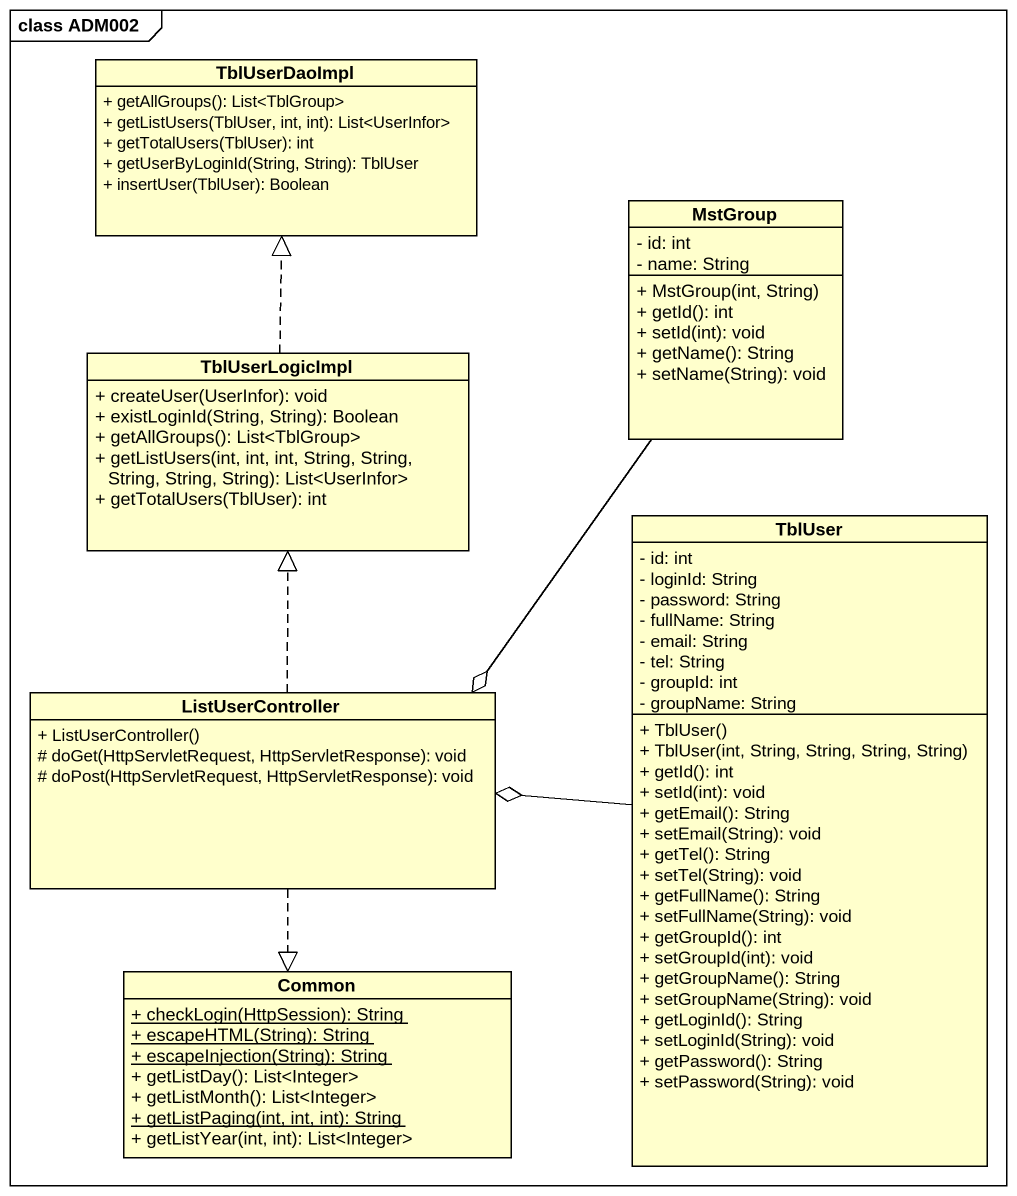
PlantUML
@startuml
mainframe class ADM002
hide circle
hide empty members
skinparam classAttributeIconSize 0
class TblUserDaoImpl {
  + getAllGroups(): List<TblGroup>
  + getListUsers(TblUser, int, int): List<UserInfor>
  + getTotalUsers(TblUser): int
  + getUserByLoginId(String, String): TblUser
  + insertUser(TblUser): Boolean
}
class MstGroup {
  - id: int
  - name: String
  + MstGroup(int, String)
  + getId(): int
  + setId(int): void
  + getName(): String
  + setName(String): void
}
class TblUserLogicImpl {
  + createUser(UserInfor): void
  + existLoginId(String, String): Boolean
  + getAllGroups(): List<TblGroup>
  + getListUsers(int, int, int, String, String, String, String, String): List<UserInfor>
  + getTotalUsers(TblUser): int
}
class TblUser {
  - id: int
  - loginId: String
  - password: String
  - fullName: String
  - email: String
  - tel: String
  - groupId: int
  - groupName: String
  + TblUser()
  + TblUser(int, String, String, String, String)
  + getId(): int
  + setId(int): void
  + getEmail(): String
  + setEmail(String): void
  + getTel(): String
  + setTel(String): void
  + getFullName(): String
  + setFullName(String): void
  + getGroupId(): int
  + setGroupId(int): void
  + getGroupName(): String
  + setGroupName(String): void
  + getLoginId(): String
  + setLoginId(String): void
  + getPassword(): String
  + setPassword(String): void
}
class ListUserController {
  + ListUserController()
  # doGet(HttpServletRequest, HttpServletResponse): void
  # doPost(HttpServletRequest, HttpServletResponse): void
}
class Common {
  {static} + checkLogin(HttpSession): String
  {static} + escapeHTML(String): String
  {static} + escapeInjection(String): String
  + getListDay(): List<Integer>
  + getListMonth(): List<Integer>
  {static} + getListPaging(int, int, int): String
  + getListYear(int, int): List<Integer>
}
MstGroup --o ListUserController
TblUserLogicImpl .up.|> TblUserDaoImpl
TblUser -left-o ListUserController
ListUserController .up.|> TblUserLogicImpl
ListUserController ..|> Common
@enduml
